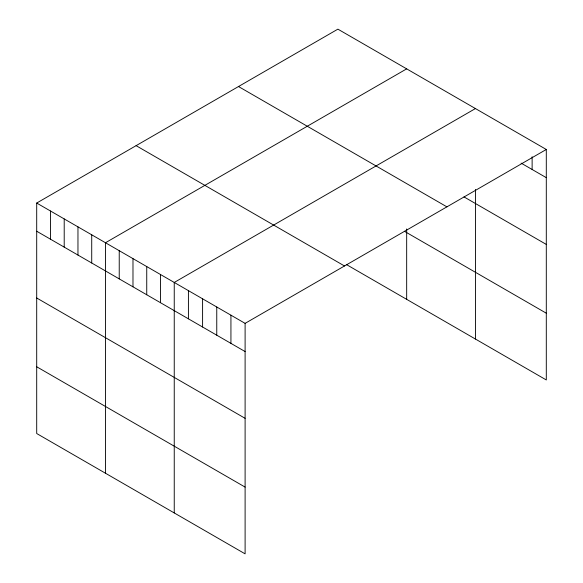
<?xml version="1.0" encoding="UTF-8"?>
<svg xmlns="http://www.w3.org/2000/svg" width="583" height="583" viewBox="0 0 583 583"><rect width="100%" height="100%" fill="white"/><g stroke="black" fill="none" stroke-linecap="round" stroke-linejoin="round"><path stroke-width="0.87" d="M546.3 149.474L245.108 323.361L245.108 553.85L36.7 433.526L36.7 203.044L337.892 29.15L546.3 149.474L546.3 379.956L346.302 264.485M406.672 68.86L105.472 242.747L105.472 473.236M475.444 108.562L174.244 282.456L174.244 512.938M521.107 163.123L546.3 177.662M463.981 196.894L546.3 244.423M238.498 86.532L446.906 206.856M404.376 231.262L546.3 313.202M136.094 145.655L344.502 265.979M36.7 203.044L245.108 323.361M36.7 231.24L245.108 351.556M36.7 297.993L245.108 418.317M36.7 366.773L245.108 487.096M532.126 156.754L532.126 169.485M475.444 189.46L475.444 339.051M406.672 228.966L406.672 299.341M230.934 315.184L230.934 343.38M216.759 307.001L216.759 335.196M202.593 298.817L202.593 327.012M188.418 290.64L188.418 318.828M160.493 274.513L160.493 302.708M146.741 266.569L146.741 294.765M132.982 258.633L132.982 286.829M119.231 250.69L119.231 278.885M91.72 234.811L91.72 262.999M77.962 226.867L77.962 255.062M64.21 218.924L64.21 247.119M50.451 210.988L50.451 239.176"/></g></svg>
